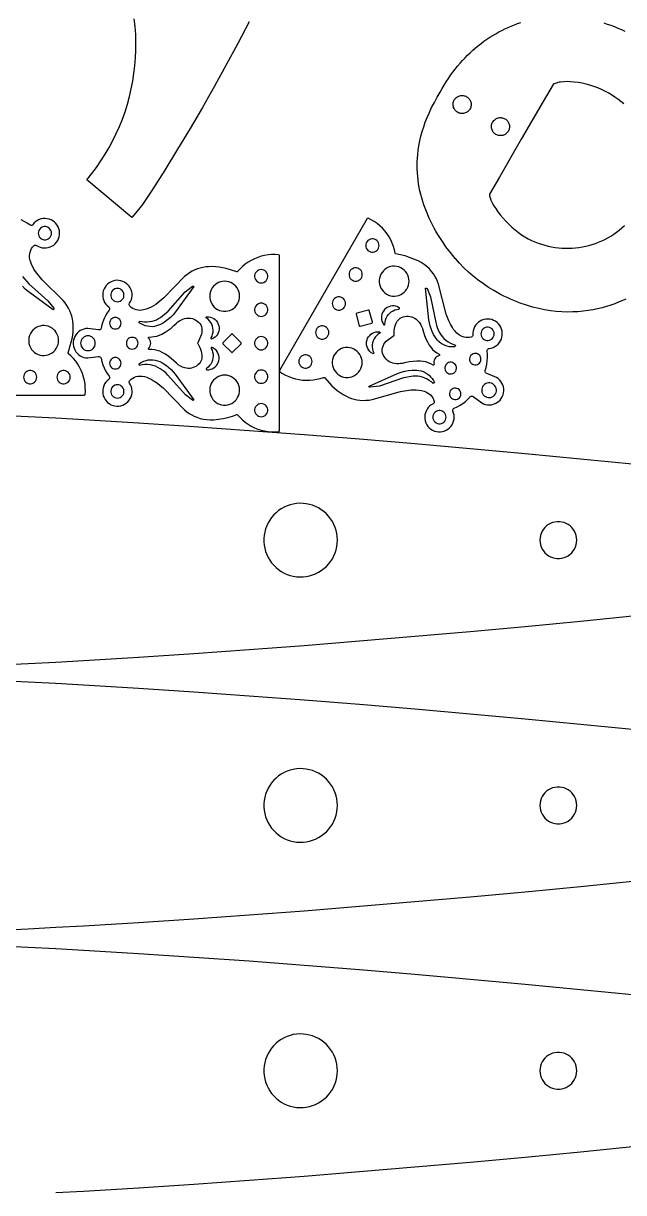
# Model space of a CAD drawing. Extents: x 0 to 1250, y 0 to 2500.
# Drawn here: x 734.4 to 815.9, y 325.6 to 484.3 of the extents above; entities that cross this region are included whole.
import ezdxf

# ---------------------------------------------------------------- set-up
doc = ezdxf.new("R2010")
doc.units = 0
doc.layers.get('0').update_dxf_attribs({"linetype": 'CONTINUOUS', "lineweight": 25})

msp = doc.modelspace()

# ---------------------------------------------------------------- linework, layer by layer
for points in [[(765.015, 484.504), (763.475, 481.578), (761.903, 478.67), (760.299, 475.779), (758.662, 472.906), (756.994, 470.052), (755.294, 467.216), (753.563, 464.4), (751.8, 461.603), (751.168, 460.656), (750.506, 459.729), (749.816, 458.824), (749.098, 457.94), (742.969, 463.083), (743.639, 463.912), (744.277, 464.765), (744.883, 465.642), (745.456, 466.541), (745.994, 467.461), (746.498, 468.4), (746.967, 469.357), (747.399, 470.332), (747.795, 471.321), (748.153, 472.325), (748.473, 473.342), (748.756, 474.37), (748.999, 475.407), (749.204, 476.453), (749.369, 477.506), (749.495, 478.564), (749.582, 479.627), (749.628, 480.692), (749.635, 481.757), (749.601, 482.823), (749.528, 483.886), (749.416, 484.946)], [(816.182, 446.894), (815.698, 446.676), (815.191, 446.465), (814.662, 446.262), (814.11, 446.069), (813.537, 445.888), (812.942, 445.721), (812.327, 445.571), (811.692, 445.439), (811.037, 445.328), (810.362, 445.239), (809.669, 445.175), (808.958, 445.138), (808.229, 445.129), (807.482, 445.152), (806.719, 445.207), (805.939, 445.297), (805.143, 445.425), (804.332, 445.591), (803.505, 445.799), (802.665, 446.05), (801.81, 446.347), (801.377, 446.513), (800.942, 446.691), (800.502, 446.882), (800.06, 447.085), (799.615, 447.301), (799.166, 447.53), (798.714, 447.773), (798.26, 448.029), (797.53, 448.472), (796.817, 448.946), (796.124, 449.45), (795.451, 449.983), (794.803, 450.545), (794.179, 451.133), (793.583, 451.747), (793.016, 452.386), (793.014, 452.388), (793.009, 452.394), (793.004, 452.399), (793.002, 452.402), (792.357, 453.192), (791.745, 454), (791.452, 454.411), (791.168, 454.826), (790.894, 455.246), (790.629, 455.669), (790.375, 456.098), (790.131, 456.53), (789.897, 456.967), (789.674, 457.408), (789.463, 457.853), (789.263, 458.302), (789.075, 458.755), (788.899, 459.213), (788.736, 459.674), (788.585, 460.14), (788.447, 460.609), (788.322, 461.082), (788.211, 461.559), (788.114, 462.04), (788.031, 462.525), (787.963, 463.013), (787.909, 463.505), (787.871, 464.001), (787.847, 464.5), (787.84, 465.003), (787.848, 465.51), (787.873, 466.02), (787.914, 466.534), (787.972, 467.051), (788.07, 467.709), (788.194, 468.361), (788.343, 469.006), (788.516, 469.645), (788.713, 470.277), (788.933, 470.902), (789.174, 471.521), (789.437, 472.132), (789.79, 472.87), (790.162, 473.579), (790.549, 474.28), (790.943, 474.99), (791.213, 475.468), (791.491, 475.935), (791.777, 476.391), (792.07, 476.836), (792.371, 477.27), (792.68, 477.692), (792.996, 478.104), (793.319, 478.504), (793.649, 478.893), (793.985, 479.27), (794.329, 479.637), (794.678, 479.991), (795.034, 480.335), (795.397, 480.667), (795.765, 480.988), (796.139, 481.298), (796.519, 481.596), (796.905, 481.882), (797.295, 482.157), (797.691, 482.421), (798.093, 482.673), (798.499, 482.914), (798.909, 483.143), (799.325, 483.36), (799.745, 483.566), (800.169, 483.76), (800.598, 483.942), (801.03, 484.113), (801.466, 484.272), (801.906, 484.419)], [(813.168, 484.367), (813.65, 484.212), (814.132, 484.046), (814.612, 483.867), (815.093, 483.676), (815.572, 483.472), (816.05, 483.256)], [(815.89, 473.372), (815.503, 473.696), (815.098, 474.01), (814.673, 474.313), (814.228, 474.604), (813.765, 474.883), (813.319, 475.123), (812.844, 475.347), (812.345, 475.553), (811.827, 475.74), (811.298, 475.907), (810.762, 476.052), (810.225, 476.174), (809.692, 476.271), (809.171, 476.343), (808.665, 476.388), (808.182, 476.404), (807.726, 476.39), (807.303, 476.346), (807.107, 476.311), (806.92, 476.268), (806.745, 476.217), (806.582, 476.157), (806.431, 476.089), (806.294, 476.011), (804.945, 473.686), (801.976, 468.572), (799.008, 463.457), (797.659, 461.133), (797.655, 461.02), (797.666, 460.895), (797.692, 460.759), (797.732, 460.613), (797.852, 460.293), (798.022, 459.941), (798.238, 459.563), (798.496, 459.165), (798.791, 458.751), (799.12, 458.328), (799.479, 457.903), (799.863, 457.479), (800.268, 457.064), (800.691, 456.664), (801.126, 456.283), (801.57, 455.927), (802.019, 455.603), (802.468, 455.317), (802.905, 455.077), (803.348, 454.858), (803.795, 454.659), (804.247, 454.481), (804.703, 454.324), (805.162, 454.186), (805.624, 454.069), (806.088, 453.972), (806.553, 453.894), (807.02, 453.836), (807.486, 453.798), (807.953, 453.778), (808.418, 453.778), (808.883, 453.796), (809.345, 453.834), (809.804, 453.89), (810.261, 453.964), (810.713, 454.057), (811.161, 454.168), (811.604, 454.297), (812.042, 454.444), (812.473, 454.608), (812.898, 454.79), (813.315, 454.989), (813.724, 455.205), (814.125, 455.438), (814.517, 455.689), (814.899, 455.956), (815.27, 456.239), (815.631, 456.539), (815.98, 456.855)], [(718.82, 433.824), (742.64, 433.824), (742.739, 433.914), (742.77, 434.396), (742.764, 434.878), (742.721, 435.359), (742.643, 435.836), (742.529, 436.305), (742.38, 436.764), (742.197, 437.21), (741.981, 437.642), (741.733, 438.056), (741.454, 438.45), (741.147, 438.822), (740.812, 439.17), (740.452, 439.492), (740.42, 439.543), (740.422, 439.603), (740.862, 441.037), (740.97, 441.512), (741.05, 441.993), (741.101, 442.477), (741.122, 442.964), (741.115, 443.451), (741.08, 443.829), (741.019, 444.203), (740.931, 444.572), (740.817, 444.934), (740.677, 445.287), (740.489, 445.666), (740.274, 446.03), (740.033, 446.379), (739.769, 446.709), (736.886, 449.498), (735.99, 450.62), (735.793, 450.925), (735.62, 451.245), (735.47, 451.576), (735.344, 451.918), (735.245, 452.267), (735.205, 452.517), (735.194, 452.769), (735.212, 453.02), (735.258, 453.268), (735.341, 453.508), (735.456, 453.735), (735.6, 453.944), (735.771, 454.131), (735.855, 454.19), (735.954, 454.216), (736.056, 454.208), (736.149, 454.166), (736.387, 454.029), (736.641, 453.925), (736.908, 453.857), (737.181, 453.826), (737.455, 453.833), (737.727, 453.877), (737.989, 453.959), (738.238, 454.075), (738.469, 454.224), (738.677, 454.404), (738.858, 454.611), (739.009, 454.84), (739.128, 455.088), (739.211, 455.35), (739.258, 455.62), (739.267, 455.895), (739.238, 456.168), (739.172, 456.435), (739.071, 456.69), (738.935, 456.929), (738.768, 457.147), (738.572, 457.34), (738.352, 457.505), (738.111, 457.638), (737.855, 457.736), (737.587, 457.798), (737.313, 457.824), (737.039, 457.811), (736.769, 457.761), (736.508, 457.674), (736.262, 457.552), (736.034, 457.398), (735.83, 457.214), (735.653, 457.004), (735.584, 456.936), (735.497, 456.894), (735.402, 456.881), (735.307, 456.899), (735.223, 456.947), (734.855, 457.206), (734.467, 457.436), (734.063, 457.635)], [(734.232, 449.95), (735.094, 448.937), (737.683, 446.637), (738.467, 445.635), (738.494, 445.528), (738.411, 445.44), (734.986, 447.919), (734.593, 448.254), (734.228, 448.618)], [(817.504, 424.415), (810, 425.159), (802.504, 425.874), (795.006, 426.563), (787.504, 427.223), (780.001, 427.854), (772.504, 428.453), (765.005, 429.021), (757.504, 429.553), (750, 430.047), (746.252, 430.279), (742.504, 430.5), (738.755, 430.71), (735.005, 430.908), (731.255, 431.094)], [(731.255, 397.237), (735.005, 397.423), (738.755, 397.621), (742.504, 397.831), (746.252, 398.052), (750, 398.284), (757.504, 398.778), (765.005, 399.31), (772.504, 399.878), (780.001, 400.478), (787.504, 401.108), (795.006, 401.769), (802.504, 402.457), (810, 403.173), (817.504, 403.916)], [(817.504, 388.401), (810, 389.144), (802.504, 389.86), (795.006, 390.548), (787.504, 391.208), (780.001, 391.839), (772.504, 392.439), (765.005, 393.006), (757.504, 393.538), (750, 394.033), (746.252, 394.264), (742.504, 394.485), (738.755, 394.695), (735.005, 394.894), (731.255, 395.08)], [(731.255, 361.222), (735.005, 361.409), (738.755, 361.607), (742.504, 361.817), (746.252, 362.038), (750, 362.27), (757.504, 362.764), (765.005, 363.296), (772.504, 363.863), (780.001, 364.463), (787.504, 365.094), (795.006, 365.754), (802.504, 366.442), (810, 367.158), (817.504, 367.901)], [(817.504, 352.387), (810, 353.13), (802.504, 353.845), (795.006, 354.534), (787.504, 355.194), (780.001, 355.825), (772.504, 356.425), (765.005, 356.992), (757.504, 357.524), (750, 358.018), (746.252, 358.25), (742.504, 358.471), (738.755, 358.681), (735.005, 358.879), (731.255, 359.066)], [(738.755, 325.593), (742.504, 325.803), (746.252, 326.024), (750, 326.255), (757.504, 326.749), (765.005, 327.282), (772.504, 327.849), (780.001, 328.449), (787.504, 329.08), (795.006, 329.74), (802.504, 330.428), (810, 331.144), (817.504, 331.887)]]:
    msp.add_lwpolyline(points)
for points in [[(792.873, 473.913), (792.941, 474.019), (793.018, 474.115), (793.103, 474.201), (793.194, 474.278), (793.293, 474.345), (793.396, 474.402), (793.504, 474.448), (793.616, 474.484), (793.731, 474.509), (793.848, 474.523), (793.966, 474.526), (794.085, 474.517), (794.203, 474.496), (794.32, 474.464), (794.434, 474.419), (794.546, 474.362), (794.651, 474.294), (794.747, 474.217), (794.834, 474.132), (794.911, 474.04), (794.978, 473.942), (795.035, 473.838), (795.081, 473.73), (795.117, 473.618), (795.142, 473.503), (795.156, 473.386), (795.158, 473.268), (795.149, 473.149), (795.129, 473.031), (795.096, 472.915), (795.052, 472.8), (794.994, 472.688), (794.926, 472.583), (794.849, 472.487), (794.765, 472.4), (794.673, 472.324), (794.574, 472.257), (794.471, 472.2), (794.363, 472.153), (794.251, 472.118), (794.136, 472.093), (794.019, 472.079), (793.901, 472.076), (793.782, 472.085), (793.664, 472.106), (793.547, 472.138), (793.433, 472.183), (793.321, 472.24), (793.216, 472.308), (793.12, 472.385), (793.033, 472.47), (792.956, 472.562), (792.889, 472.66), (792.832, 472.764), (792.786, 472.872), (792.75, 472.984), (792.725, 473.099), (792.711, 473.216), (792.709, 473.334), (792.718, 473.452), (792.738, 473.57), (792.771, 473.687), (792.816, 473.802)], [(798.082, 470.906), (798.15, 471.011), (798.227, 471.107), (798.311, 471.194), (798.403, 471.271), (798.502, 471.338), (798.605, 471.395), (798.713, 471.441), (798.825, 471.477), (798.94, 471.502), (799.057, 471.516), (799.175, 471.518), (799.294, 471.509), (799.412, 471.489), (799.529, 471.456), (799.643, 471.412), (799.755, 471.354), (799.86, 471.286), (799.956, 471.209), (800.043, 471.125), (800.12, 471.033), (800.187, 470.934), (800.244, 470.831), (800.29, 470.723), (800.326, 470.611), (800.351, 470.496), (800.365, 470.379), (800.367, 470.261), (800.358, 470.142), (800.338, 470.024), (800.305, 469.907), (800.261, 469.793), (800.203, 469.681), (800.135, 469.576), (800.058, 469.48), (799.974, 469.393), (799.882, 469.316), (799.783, 469.249), (799.68, 469.192), (799.572, 469.146), (799.46, 469.11), (799.345, 469.085), (799.228, 469.071), (799.11, 469.069), (798.991, 469.078), (798.873, 469.098), (798.756, 469.131), (798.642, 469.175), (798.53, 469.233), (798.425, 469.301), (798.329, 469.378), (798.242, 469.462), (798.165, 469.554), (798.098, 469.653), (798.041, 469.756), (797.995, 469.864), (797.959, 469.976), (797.934, 470.091), (797.92, 470.208), (797.918, 470.326), (797.927, 470.445), (797.947, 470.563), (797.98, 470.68), (798.024, 470.794)], [(781.028, 457.828), (769.118, 437.199), (769.146, 437.068), (769.548, 436.801), (769.969, 436.565), (770.407, 436.361), (770.859, 436.19), (771.322, 436.055), (771.794, 435.954), (772.272, 435.89), (772.754, 435.861), (773.237, 435.869), (773.717, 435.913), (774.194, 435.993), (774.662, 436.109), (775.121, 436.259), (775.181, 436.262), (775.232, 436.23), (776.254, 435.132), (776.611, 434.801), (776.987, 434.491), (777.381, 434.205), (777.792, 433.943), (778.218, 433.707), (778.562, 433.547), (778.917, 433.413), (779.281, 433.305), (779.652, 433.223), (780.027, 433.168), (780.449, 433.141), (780.872, 433.145), (781.294, 433.179), (781.712, 433.243), (785.57, 434.345), (786.989, 434.56), (787.352, 434.577), (787.715, 434.568), (788.077, 434.532), (788.436, 434.47), (788.788, 434.382), (789.024, 434.292), (789.248, 434.175), (789.457, 434.034), (789.648, 433.869), (789.814, 433.678), (789.953, 433.465), (790.062, 433.236), (790.139, 432.994), (790.148, 432.892), (790.122, 432.793), (790.064, 432.709), (789.98, 432.649), (789.742, 432.512), (789.525, 432.343), (789.333, 432.147), (789.17, 431.926), (789.039, 431.684), (788.942, 431.427), (788.881, 431.159), (788.857, 430.886), (788.871, 430.611), (788.923, 430.341), (789.011, 430.081), (789.134, 429.835), (789.289, 429.609), (789.474, 429.406), (789.686, 429.23), (789.919, 429.084), (790.17, 428.973), (790.434, 428.896), (790.706, 428.857), (790.981, 428.855), (791.253, 428.891), (791.518, 428.964), (791.77, 429.072), (792.006, 429.214), (792.219, 429.387), (792.407, 429.588), (792.566, 429.812), (792.692, 430.056), (792.784, 430.315), (792.839, 430.584), (792.857, 430.859), (792.837, 431.133), (792.779, 431.401), (792.686, 431.66), (792.661, 431.753), (792.668, 431.85), (792.705, 431.939), (792.769, 432.012), (792.852, 432.061), (793.261, 432.25), (793.653, 432.471), (794.027, 432.721), (794.38, 433), (794.711, 433.306), (795.016, 433.636), (795.092, 433.695), (795.183, 433.728), (795.279, 433.73), (795.371, 433.701), (795.449, 433.645), (796.59, 432.781), (796.835, 432.661), (797.094, 432.576), (797.363, 432.526), (797.635, 432.514), (797.907, 432.539), (798.173, 432.6), (798.428, 432.698), (798.668, 432.829), (798.887, 432.991), (799.082, 433.182), (799.25, 433.398), (799.386, 433.634), (799.489, 433.887), (799.557, 434.151), (799.588, 434.422), (799.582, 434.695), (799.538, 434.965), (799.459, 435.226), (799.344, 435.474), (799.197, 435.704), (799.02, 435.911), (798.816, 436.093), (798.59, 436.246), (797.272, 436.801), (797.184, 436.841), (797.113, 436.906), (797.067, 436.991), (797.049, 437.086), (797.063, 437.181), (797.193, 437.612), (797.29, 438.051), (797.354, 438.496), (797.384, 438.945), (797.381, 439.395), (797.345, 439.843), (797.346, 439.94), (797.377, 440.031), (797.436, 440.108), (797.516, 440.162), (797.609, 440.187), (797.88, 440.236), (798.141, 440.32), (798.389, 440.44), (798.617, 440.593), (798.823, 440.775), (799.001, 440.984), (799.149, 441.215), (799.264, 441.465), (799.344, 441.728), (799.387, 441.999), (799.393, 442.274), (799.36, 442.547), (799.291, 442.813), (799.186, 443.067), (799.047, 443.304), (798.877, 443.519), (798.678, 443.71), (798.456, 443.871), (798.214, 444.001), (797.956, 444.096), (797.687, 444.154), (797.413, 444.176), (797.139, 444.159), (796.87, 444.106), (796.61, 444.015), (796.365, 443.89), (796.14, 443.733), (795.938, 443.546), (795.764, 443.334), (795.621, 443.099), (795.511, 442.847), (795.437, 442.583), (795.4, 442.31), (795.4, 442.036), (795.39, 441.934), (795.346, 441.841), (795.273, 441.769), (795.18, 441.725), (794.937, 441.671), (794.689, 441.651), (794.44, 441.663), (794.194, 441.708), (793.958, 441.786), (793.733, 441.895), (793.464, 442.075), (793.214, 442.282), (792.987, 442.512), (792.783, 442.764), (792.606, 443.035), (792.354, 443.468), (792.132, 443.917), (791.939, 444.379), (791.775, 444.853), (790.749, 448.906), (790.607, 449.275), (790.439, 449.633), (790.248, 449.979), (790.033, 450.311), (789.795, 450.627), (789.483, 450.971), (789.143, 451.287), (788.778, 451.575), (788.391, 451.832), (787.984, 452.056), (787.398, 452.321), (786.796, 452.551), (786.182, 452.744), (785.557, 452.9), (784.925, 453.018), (784.871, 453.046), (784.843, 453.099), (784.745, 453.572), (784.61, 454.036), (784.442, 454.488), (784.24, 454.926), (784.005, 455.348), (783.739, 455.751), (783.444, 456.133), (783.121, 456.492), (782.772, 456.825), (782.399, 457.131), (782.003, 457.408), (781.588, 457.655), (781.156, 457.869)], [(738.168, 455.824), (738.149, 456.011), (738.09, 456.19), (737.996, 456.353), (737.87, 456.493), (737.718, 456.603), (737.546, 456.68), (737.362, 456.719), (737.174, 456.719), (736.99, 456.68), (736.818, 456.603), (736.666, 456.493), (736.54, 456.353), (736.446, 456.19), (736.388, 456.011), (736.368, 455.824), (736.388, 455.637), (736.446, 455.458), (736.54, 455.295), (736.666, 455.155), (736.818, 455.045), (736.99, 454.968), (737.174, 454.929), (737.362, 454.929), (737.546, 454.968), (737.718, 455.045), (737.87, 455.155), (737.996, 455.295), (738.09, 455.458), (738.149, 455.637)], [(781.298, 453.372), (781.47, 453.295), (781.654, 453.256), (781.842, 453.256), (782.026, 453.295), (782.198, 453.372), (782.35, 453.483), (782.476, 453.622), (782.57, 453.785), (782.628, 453.964), (782.648, 454.151), (782.628, 454.338), (782.57, 454.517), (782.476, 454.68), (782.35, 454.82), (782.198, 454.931), (782.026, 455.007), (781.842, 455.046), (781.654, 455.046), (781.47, 455.007), (781.298, 454.931), (781.146, 454.82), (781.02, 454.68), (780.926, 454.518), (780.868, 454.338), (780.848, 454.151), (780.868, 453.964), (780.926, 453.785), (781.02, 453.622), (781.146, 453.483)], [(769.118, 428.985), (769.118, 452.805), (769.028, 452.904), (768.547, 452.935), (768.064, 452.929), (767.583, 452.887), (767.107, 452.808), (766.638, 452.694), (766.179, 452.545), (765.732, 452.362), (765.3, 452.146), (764.886, 451.898), (764.492, 451.619), (764.12, 451.312), (763.772, 450.977), (763.45, 450.618), (763.399, 450.585), (763.339, 450.587), (761.905, 451.027), (761.43, 451.136), (760.95, 451.215), (760.465, 451.266), (759.979, 451.288), (759.492, 451.28), (759.114, 451.245), (758.739, 451.184), (758.37, 451.096), (758.008, 450.982), (757.655, 450.842), (757.276, 450.654), (756.912, 450.439), (756.564, 450.199), (756.234, 449.934), (753.444, 447.051), (752.322, 446.155), (752.017, 445.959), (751.697, 445.785), (751.366, 445.635), (751.024, 445.51), (750.675, 445.41), (750.426, 445.37), (750.173, 445.359), (749.922, 445.377), (749.674, 445.423), (749.434, 445.506), (749.208, 445.621), (748.999, 445.765), (748.811, 445.936), (748.753, 446.02), (748.726, 446.119), (748.734, 446.221), (748.776, 446.314), (748.914, 446.552), (749.018, 446.807), (749.085, 447.073), (749.116, 447.346), (749.109, 447.62), (749.065, 447.892), (748.984, 448.154), (748.867, 448.403), (748.718, 448.634), (748.538, 448.842), (748.332, 449.023), (748.102, 449.174), (747.854, 449.293), (747.593, 449.376), (747.322, 449.423), (747.047, 449.432), (746.774, 449.403), (746.507, 449.338), (746.252, 449.236), (746.013, 449.1), (745.795, 448.933), (745.602, 448.737), (745.437, 448.517), (745.305, 448.276), (745.206, 448.02), (745.144, 447.752), (745.119, 447.479), (745.131, 447.204), (745.182, 446.934), (745.268, 446.673), (745.39, 446.427), (745.544, 446.199), (745.728, 445.995), (745.938, 445.818), (746.006, 445.749), (746.049, 445.663), (746.061, 445.567), (746.043, 445.472), (745.995, 445.388), (745.736, 445.02), (745.506, 444.632), (745.308, 444.229), (745.141, 443.81), (745.008, 443.381), (744.908, 442.942), (744.872, 442.852), (744.81, 442.779), (744.728, 442.729), (744.634, 442.708), (744.538, 442.717), (743.118, 442.895), (742.846, 442.876), (742.579, 442.821), (742.321, 442.729), (742.079, 442.604), (741.856, 442.446), (741.657, 442.26), (741.484, 442.048), (741.342, 441.815), (741.234, 441.565), (741.16, 441.302), (741.123, 441.031), (741.123, 440.758), (741.16, 440.488), (741.234, 440.225), (741.342, 439.975), (741.484, 439.742), (741.657, 439.53), (741.856, 439.343), (742.079, 439.186), (742.321, 439.06), (742.579, 438.969), (742.846, 438.913), (743.118, 438.895), (744.538, 439.072), (744.634, 439.082), (744.728, 439.061), (744.81, 439.011), (744.872, 438.938), (744.908, 438.848), (745.011, 438.41), (745.147, 437.982), (745.314, 437.564), (745.512, 437.16), (745.739, 436.772), (745.995, 436.402), (746.043, 436.318), (746.061, 436.223), (746.049, 436.127), (746.006, 436.04), (745.938, 435.971), (745.728, 435.794), (745.544, 435.59), (745.39, 435.363), (745.268, 435.117), (745.182, 434.856), (745.131, 434.586), (745.119, 434.311), (745.144, 434.037), (745.206, 433.77), (745.305, 433.513), (745.437, 433.273), (745.602, 433.052), (745.795, 432.857), (746.013, 432.69), (746.252, 432.554), (746.507, 432.452), (746.774, 432.386), (747.047, 432.358), (747.322, 432.367), (747.593, 432.413), (747.854, 432.497), (748.102, 432.615), (748.332, 432.767), (748.538, 432.948), (748.718, 433.156), (748.867, 433.387), (748.984, 433.635), (749.065, 433.898), (749.109, 434.169), (749.116, 434.444), (749.085, 434.717), (749.018, 434.983), (748.914, 435.238), (748.776, 435.475), (748.734, 435.569), (748.726, 435.671), (748.753, 435.77), (748.811, 435.854), (748.995, 436.022), (749.199, 436.165), (749.421, 436.278), (749.656, 436.362), (749.9, 436.413), (750.149, 436.43), (750.472, 436.409), (750.792, 436.355), (751.104, 436.269), (751.407, 436.153), (751.696, 436.007), (752.13, 435.757), (752.547, 435.48), (752.945, 435.177), (753.323, 434.848), (756.239, 431.851), (756.547, 431.603), (756.871, 431.376), (757.21, 431.172), (757.562, 430.993), (757.926, 430.837), (758.368, 430.696), (758.821, 430.592), (759.28, 430.525), (759.744, 430.496), (760.208, 430.506), (760.849, 430.569), (761.485, 430.671), (762.113, 430.81), (762.732, 430.988), (763.339, 431.202), (763.399, 431.205), (763.45, 431.172), (763.772, 430.812), (764.12, 430.478), (764.492, 430.171), (764.886, 429.892), (765.3, 429.644), (765.732, 429.428), (766.179, 429.245), (766.638, 429.096), (767.107, 428.982), (767.583, 428.903), (768.064, 428.861), (768.547, 428.855), (769.028, 428.885)], [(766.657, 450.881), (766.47, 450.861), (766.29, 450.803), (766.128, 450.709), (765.988, 450.583), (765.877, 450.431), (765.801, 450.259), (765.761, 450.075), (765.761, 449.887), (765.801, 449.703), (765.877, 449.531), (765.988, 449.379), (766.128, 449.253), (766.29, 449.159), (766.47, 449.101), (766.657, 449.081), (766.844, 449.101), (767.023, 449.159), (767.186, 449.253), (767.325, 449.379), (767.436, 449.531), (767.513, 449.703), (767.552, 449.887), (767.552, 450.075), (767.513, 450.259), (767.436, 450.431), (767.325, 450.583), (767.186, 450.709), (767.023, 450.803), (766.844, 450.861)], [(779.027, 449.438), (779.198, 449.361), (779.383, 449.322), (779.571, 449.322), (779.755, 449.361), (779.927, 449.438), (780.079, 449.548), (780.205, 449.688), (780.299, 449.851), (780.357, 450.03), (780.377, 450.217), (780.357, 450.404), (780.299, 450.583), (780.205, 450.746), (780.079, 450.886), (779.927, 450.996), (779.755, 451.073), (779.571, 451.112), (779.383, 451.112), (779.199, 451.073), (779.027, 450.996), (778.874, 450.886), (778.748, 450.746), (778.654, 450.583), (778.596, 450.404), (778.577, 450.217), (778.596, 450.03), (778.654, 449.851), (778.748, 449.688), (778.874, 449.548)], [(783.682, 447.554), (783.937, 447.43), (784.206, 447.342), (784.486, 447.293), (784.769, 447.283), (785.051, 447.313), (785.326, 447.381), (785.589, 447.487), (785.835, 447.629), (786.058, 447.804), (786.255, 448.008), (786.422, 448.237), (786.555, 448.488), (786.652, 448.754), (786.711, 449.032), (786.731, 449.314), (786.711, 449.597), (786.652, 449.875), (786.555, 450.141), (786.422, 450.392), (786.255, 450.621), (786.058, 450.825), (785.835, 451), (785.589, 451.141), (785.326, 451.248), (785.051, 451.316), (784.769, 451.346), (784.486, 451.336), (784.206, 451.287), (783.937, 451.199), (783.682, 451.075), (783.447, 450.916), (783.236, 450.726), (783.054, 450.509), (782.903, 450.269), (782.788, 450.01), (782.71, 449.737), (782.671, 449.456), (782.671, 449.173), (782.71, 448.892), (782.788, 448.619), (782.904, 448.36), (783.054, 448.12), (783.236, 447.902), (783.447, 447.713)], [(761.683, 449.3), (761.4, 449.28), (761.123, 449.221), (760.856, 449.124), (760.606, 448.991), (760.377, 448.824), (760.173, 448.627), (759.998, 448.404), (759.856, 448.158), (759.75, 447.895), (759.682, 447.62), (759.652, 447.338), (759.662, 447.055), (759.711, 446.775), (759.799, 446.506), (759.923, 446.251), (760.082, 446.016), (760.271, 445.805), (760.489, 445.623), (760.729, 445.472), (760.988, 445.357), (761.261, 445.279), (761.542, 445.239), (761.825, 445.239), (762.106, 445.279), (762.379, 445.357), (762.638, 445.472), (762.878, 445.623), (763.095, 445.805), (763.285, 446.016), (763.444, 446.251), (763.568, 446.506), (763.655, 446.775), (763.705, 447.055), (763.715, 447.338), (763.685, 447.62), (763.616, 447.895), (763.51, 448.158), (763.368, 448.404), (763.194, 448.627), (762.99, 448.824), (762.76, 448.991), (762.51, 449.124), (762.244, 449.221), (761.966, 449.28)], [(747.118, 448.333), (746.931, 448.314), (746.752, 448.255), (746.589, 448.161), (746.449, 448.035), (746.339, 447.883), (746.262, 447.711), (746.223, 447.527), (746.223, 447.339), (746.262, 447.155), (746.339, 446.983), (746.449, 446.831), (746.589, 446.705), (746.752, 446.611), (746.931, 446.553), (747.118, 446.533), (747.305, 446.553), (747.484, 446.611), (747.647, 446.705), (747.787, 446.831), (747.898, 446.983), (747.974, 447.155), (748.013, 447.339), (748.013, 447.527), (747.974, 447.711), (747.898, 447.883), (747.787, 448.035), (747.647, 448.161), (747.484, 448.255), (747.305, 448.314)], [(751.513, 443.147), (751.204, 443.192), (750.901, 443.268), (750.608, 443.375), (750.328, 443.513), (750.064, 443.679), (750.124, 443.908), (750.463, 443.838), (750.806, 443.801), (751.152, 443.796), (751.497, 443.825), (751.837, 443.887), (752.141, 443.976), (752.437, 444.092), (752.721, 444.232), (752.992, 444.397), (754.005, 445.259), (756.305, 447.848), (757.307, 448.632), (757.414, 448.659), (757.503, 448.576), (755.024, 445.151), (754.688, 444.759), (754.324, 444.393), (753.933, 444.056), (753.517, 443.75), (753.263, 443.584), (752.994, 443.442), (752.714, 443.325), (752.424, 443.235), (752.127, 443.171), (751.825, 443.135)], [(792.967, 440.397), (792.748, 440.39), (792.528, 440.397), (792.225, 440.425), (791.926, 440.486), (791.635, 440.578), (791.356, 440.7), (791.083, 440.873), (790.829, 441.072), (790.597, 441.297), (790.39, 441.545), (790.209, 441.812), (790.057, 442.097), (789.882, 442.471), (789.73, 442.856), (789.603, 443.249), (789.501, 443.649), (789.424, 444.055), (788.973, 448.358), (789.091, 448.385), (789.171, 448.308), (789.622, 447.206), (790.354, 443.696), (790.436, 443.363), (790.543, 443.037), (790.673, 442.72), (790.826, 442.413), (791.006, 442.103), (791.216, 441.812), (791.454, 441.544), (791.719, 441.302), (792.019, 441.084), (792.34, 440.898), (792.678, 440.745), (793.029, 440.626)], [(766.657, 446.338), (766.47, 446.318), (766.29, 446.26), (766.128, 446.166), (765.988, 446.04), (765.877, 445.888), (765.801, 445.716), (765.761, 445.532), (765.761, 445.344), (765.801, 445.16), (765.877, 444.988), (765.988, 444.836), (766.128, 444.71), (766.29, 444.616), (766.47, 444.558), (766.657, 444.538), (766.844, 444.558), (767.023, 444.616), (767.186, 444.71), (767.325, 444.836), (767.436, 444.988), (767.513, 445.16), (767.552, 445.344), (767.552, 445.532), (767.513, 445.716), (767.436, 445.888), (767.325, 446.04), (767.186, 446.166), (767.023, 446.26), (766.844, 446.318)], [(776.755, 445.503), (776.927, 445.427), (777.111, 445.388), (777.299, 445.388), (777.483, 445.427), (777.655, 445.503), (777.807, 445.614), (777.933, 445.754), (778.027, 445.917), (778.085, 446.095), (778.105, 446.283), (778.085, 446.47), (778.027, 446.649), (777.933, 446.812), (777.807, 446.951), (777.655, 447.062), (777.483, 447.139), (777.299, 447.178), (777.111, 447.178), (776.927, 447.139), (776.755, 447.062), (776.603, 446.951), (776.477, 446.812), (776.383, 446.649), (776.325, 446.47), (776.305, 446.283), (776.325, 446.096), (776.383, 445.917), (776.477, 445.754), (776.603, 445.614)], [(759.193, 444.36), (759.191, 444.422), (759.226, 444.472), (759.284, 444.494), (759.526, 444.484), (759.764, 444.438), (759.992, 444.356), (760.205, 444.24), (760.398, 444.093), (760.566, 443.918), (760.705, 443.719), (760.812, 443.501), (760.884, 443.27), (760.92, 443.03), (760.919, 442.787), (760.881, 442.548), (760.807, 442.317), (760.698, 442.1), (760.557, 441.903), (760.387, 441.729), (760.193, 441.583), (759.979, 441.469), (759.918, 441.463), (759.865, 441.494), (759.84, 441.55), (759.852, 441.61), (759.971, 441.859), (760.055, 442.122), (760.104, 442.394), (760.115, 442.67), (760.09, 442.945), (760.028, 443.214), (759.931, 443.473), (759.8, 443.716), (759.637, 443.939), (759.446, 444.139), (759.23, 444.311)], [(780.097, 443.195), (781.678, 443.619), (781.723, 443.645), (781.748, 443.689), (781.748, 443.741), (781.325, 445.322), (781.299, 445.367), (781.254, 445.393), (781.202, 445.393), (779.621, 444.969), (779.577, 444.943), (779.551, 444.899), (779.551, 444.847), (779.974, 443.266), (780, 443.221), (780.045, 443.195)], [(783.275, 443.441), (783.325, 443.406), (783.386, 443.406), (783.436, 443.441), (783.456, 443.5), (783.477, 443.775), (783.536, 444.045), (783.63, 444.305), (783.758, 444.55), (783.917, 444.775), (784.105, 444.977), (784.319, 445.152), (784.554, 445.297), (784.806, 445.41), (785.072, 445.487), (785.345, 445.528), (785.401, 445.552), (785.434, 445.604), (785.429, 445.666), (785.39, 445.713), (785.175, 445.826), (784.946, 445.905), (784.707, 445.948), (784.465, 445.954), (784.224, 445.923), (783.991, 445.855), (783.772, 445.752), (783.57, 445.617), (783.392, 445.453), (783.24, 445.263), (783.12, 445.053), (783.033, 444.826), (782.982, 444.589), (782.968, 444.347), (782.992, 444.105), (783.052, 443.87), (783.147, 443.647)], [(790.128, 437.99), (790.095, 437.941), (790.039, 437.92), (789.981, 437.934), (789.666, 438.108), (789.336, 438.249), (788.994, 438.358), (788.643, 438.434), (788.286, 438.475), (787.782, 438.469), (787.279, 438.434), (786.779, 438.371), (786.284, 438.28), (785.794, 438.161), (785.561, 438.126), (785.325, 438.109), (785.089, 438.111), (784.816, 438.127), (784.546, 438.18), (784.286, 438.267), (784.04, 438.387), (783.812, 438.54), (783.629, 438.71), (783.469, 438.902), (783.333, 439.111), (783.224, 439.336), (783.143, 439.558), (783.098, 439.791), (783.088, 440.027), (783.115, 440.263), (783.192, 440.51), (783.303, 440.744), (783.446, 440.961), (783.617, 441.155), (784.656, 441.921), (784.694, 441.959), (784.708, 442.01), (784.704, 442.3), (784.722, 442.589), (784.76, 442.877), (784.808, 443.138), (784.883, 443.393), (784.985, 443.638), (785.113, 443.871), (785.229, 444.027), (785.365, 444.167), (785.519, 444.287), (785.687, 444.385), (785.91, 444.471), (786.141, 444.53), (786.378, 444.559), (786.617, 444.56), (786.854, 444.531), (787.084, 444.478), (787.304, 444.395), (787.512, 444.285), (787.704, 444.148), (787.877, 443.989), (788.086, 443.738), (788.268, 443.468), (788.421, 443.18), (788.544, 442.878), (788.681, 442.414), (788.843, 441.957), (789.028, 441.51), (789.237, 441.074), (789.469, 440.649), (789.686, 440.345), (789.933, 440.065), (790.206, 439.811), (790.504, 439.586), (790.823, 439.392), (790.864, 439.349), (790.874, 439.291), (790.848, 439.237), (790.797, 439.207), (790.619, 439.147), (790.458, 439.052), (790.319, 438.927), (790.209, 438.775), (790.133, 438.604), (790.093, 438.421), (790.091, 438.233), (790.128, 438.05)], [(739.135, 441.259), (739.115, 441.542), (739.056, 441.819), (738.959, 442.086), (738.826, 442.336), (738.659, 442.565), (738.462, 442.769), (738.239, 442.944), (737.993, 443.086), (737.73, 443.192), (737.455, 443.261), (737.173, 443.29), (736.889, 443.281), (736.61, 443.231), (736.341, 443.144), (736.086, 443.019), (735.851, 442.861), (735.64, 442.671), (735.457, 442.454), (735.307, 442.213), (735.192, 441.954), (735.114, 441.682), (735.074, 441.401), (735.074, 441.117), (735.114, 440.836), (735.192, 440.564), (735.307, 440.305), (735.457, 440.064), (735.64, 439.847), (735.851, 439.657), (736.086, 439.499), (736.341, 439.374), (736.61, 439.287), (736.889, 439.237), (737.173, 439.228), (737.455, 439.257), (737.73, 439.326), (737.993, 439.432), (738.239, 439.574), (738.462, 439.748), (738.659, 439.952), (738.826, 440.182), (738.959, 440.432), (739.056, 440.699), (739.115, 440.976)], [(746.847, 444.392), (746.674, 444.373), (746.51, 444.315), (746.362, 444.223), (746.239, 444.1), (746.146, 443.952), (746.089, 443.788), (746.069, 443.615), (746.089, 443.441), (746.146, 443.277), (746.239, 443.129), (746.362, 443.006), (746.51, 442.914), (746.674, 442.856), (746.847, 442.837), (747.02, 442.856), (747.185, 442.914), (747.332, 443.006), (747.455, 443.129), (747.548, 443.277), (747.606, 443.441), (747.625, 443.615), (747.606, 443.788), (747.548, 443.952), (747.455, 444.1), (747.332, 444.223), (747.185, 444.315), (747.02, 444.373)], [(751.318, 441.615), (751.323, 441.674), (751.361, 441.72), (751.418, 441.737), (751.777, 441.744), (752.134, 441.786), (752.485, 441.863), (752.827, 441.973), (753.157, 442.116), (753.59, 442.373), (754.008, 442.654), (754.409, 442.959), (754.793, 443.286), (755.157, 443.634), (755.342, 443.781), (755.538, 443.913), (755.743, 444.029), (755.988, 444.152), (756.248, 444.242), (756.516, 444.296), (756.79, 444.315), (757.064, 444.297), (757.307, 444.241), (757.541, 444.155), (757.764, 444.041), (757.97, 443.901), (758.152, 443.749), (758.307, 443.571), (758.434, 443.371), (758.528, 443.153), (758.586, 442.901), (758.607, 442.642), (758.591, 442.384), (758.539, 442.13), (758.023, 440.946), (758.009, 440.895), (758.023, 440.843), (758.171, 440.594), (758.3, 440.335), (758.41, 440.067), (758.5, 439.817), (758.563, 439.559), (758.597, 439.295), (758.603, 439.03), (758.58, 438.836), (758.532, 438.647), (758.459, 438.467), (758.362, 438.297), (758.212, 438.111), (758.041, 437.945), (757.851, 437.801), (757.644, 437.681), (757.424, 437.587), (757.199, 437.519), (756.967, 437.48), (756.731, 437.472), (756.497, 437.494), (756.267, 437.545), (755.961, 437.658), (755.668, 437.801), (755.392, 437.974), (755.135, 438.174), (754.784, 438.507), (754.415, 438.822), (754.031, 439.116), (753.632, 439.39), (753.219, 439.642), (752.879, 439.796), (752.525, 439.915), (752.162, 439.998), (751.791, 440.044), (751.418, 440.053), (751.361, 440.07), (751.323, 440.116), (751.318, 440.175), (751.348, 440.227), (751.472, 440.367), (751.565, 440.53), (751.622, 440.709), (751.641, 440.895), (751.622, 441.081), (751.565, 441.26), (751.472, 441.423), (751.348, 441.563)], [(774.484, 441.569), (774.655, 441.492), (774.84, 441.453), (775.028, 441.453), (775.212, 441.492), (775.384, 441.569), (775.536, 441.679), (775.662, 441.819), (775.756, 441.982), (775.814, 442.161), (775.834, 442.348), (775.814, 442.535), (775.756, 442.714), (775.662, 442.877), (775.536, 443.017), (775.384, 443.128), (775.212, 443.204), (775.028, 443.243), (774.84, 443.243), (774.656, 443.204), (774.484, 443.128), (774.331, 443.017), (774.205, 442.877), (774.111, 442.714), (774.053, 442.535), (774.034, 442.348), (774.053, 442.161), (774.111, 441.982), (774.205, 441.819), (774.331, 441.679)], [(796.945, 441.396), (797.117, 441.32), (797.301, 441.281), (797.489, 441.281), (797.673, 441.32), (797.845, 441.396), (797.997, 441.507), (798.123, 441.647), (798.217, 441.81), (798.275, 441.989), (798.295, 442.176), (798.275, 442.363), (798.217, 442.542), (798.123, 442.705), (797.997, 442.845), (797.845, 442.955), (797.673, 443.032), (797.489, 443.071), (797.301, 443.071), (797.117, 443.032), (796.945, 442.955), (796.793, 442.845), (796.667, 442.705), (796.573, 442.542), (796.515, 442.363), (796.495, 442.176), (796.515, 441.989), (796.573, 441.81), (796.667, 441.647), (796.793, 441.507)], [(743.118, 441.895), (742.923, 441.876), (742.736, 441.819), (742.563, 441.726), (742.411, 441.602), (742.287, 441.45), (742.194, 441.278), (742.137, 441.09), (742.118, 440.895), (742.137, 440.7), (742.194, 440.512), (742.287, 440.339), (742.411, 440.188), (742.563, 440.063), (742.736, 439.971), (742.923, 439.914), (743.118, 439.895), (743.313, 439.914), (743.501, 439.971), (743.674, 440.063), (743.825, 440.188), (743.95, 440.339), (744.042, 440.512), (744.099, 440.7), (744.118, 440.895), (744.099, 441.09), (744.042, 441.278), (743.95, 441.45), (743.825, 441.602), (743.674, 441.726), (743.501, 441.819), (743.313, 441.876)], [(749.128, 441.688), (748.952, 441.668), (748.784, 441.609), (748.634, 441.515), (748.508, 441.389), (748.414, 441.239), (748.355, 441.071), (748.335, 440.895), (748.355, 440.718), (748.414, 440.551), (748.508, 440.4), (748.634, 440.275), (748.784, 440.18), (748.952, 440.122), (749.128, 440.102), (749.305, 440.122), (749.472, 440.18), (749.622, 440.275), (749.748, 440.4), (749.843, 440.551), (749.901, 440.718), (749.921, 440.895), (749.901, 441.071), (749.843, 441.239), (749.748, 441.389), (749.622, 441.515), (749.472, 441.609), (749.305, 441.668)], [(762.609, 442.123), (761.451, 440.966), (761.425, 440.921), (761.425, 440.869), (761.451, 440.824), (762.609, 439.667), (762.653, 439.641), (762.705, 439.641), (762.75, 439.667), (763.907, 440.824), (763.933, 440.869), (763.933, 440.921), (763.907, 440.966), (762.75, 442.123), (762.705, 442.149), (762.653, 442.149)], [(766.657, 441.795), (766.47, 441.775), (766.29, 441.717), (766.128, 441.623), (765.988, 441.497), (765.877, 441.345), (765.801, 441.173), (765.761, 440.989), (765.761, 440.801), (765.801, 440.617), (765.877, 440.445), (765.988, 440.293), (766.128, 440.167), (766.29, 440.073), (766.47, 440.014), (766.657, 439.995), (766.844, 440.014), (767.023, 440.073), (767.186, 440.167), (767.325, 440.293), (767.436, 440.445), (767.513, 440.617), (767.552, 440.801), (767.552, 440.989), (767.513, 441.173), (767.436, 441.345), (767.325, 441.497), (767.186, 441.623), (767.023, 441.717), (766.844, 441.775)], [(781.936, 439.55), (781.907, 439.496), (781.851, 439.469), (781.791, 439.48), (781.586, 439.609), (781.403, 439.768), (781.246, 439.953), (781.12, 440.16), (781.026, 440.384), (780.969, 440.62), (780.948, 440.861), (780.964, 441.103), (781.017, 441.34), (781.106, 441.566), (781.228, 441.775), (781.381, 441.963), (781.56, 442.126), (781.763, 442.259), (781.984, 442.36), (782.217, 442.426), (782.458, 442.455), (782.701, 442.446), (782.757, 442.421), (782.787, 442.368), (782.781, 442.307), (782.741, 442.261), (782.513, 442.105), (782.308, 441.919), (782.13, 441.708), (781.982, 441.475), (781.867, 441.224), (781.786, 440.96), (781.741, 440.687), (781.733, 440.411), (781.762, 440.136), (781.827, 439.868), (781.928, 439.611)], [(759.979, 440.32), (759.918, 440.327), (759.865, 440.296), (759.84, 440.24), (759.852, 440.18), (759.971, 439.93), (760.055, 439.667), (760.104, 439.396), (760.115, 439.12), (760.09, 438.845), (760.028, 438.575), (759.931, 438.317), (759.8, 438.074), (759.637, 437.85), (759.446, 437.651), (759.23, 437.478), (759.193, 437.429), (759.191, 437.368), (759.226, 437.317), (759.284, 437.296), (759.526, 437.305), (759.764, 437.351), (759.992, 437.434), (760.205, 437.55), (760.398, 437.697), (760.566, 437.872), (760.705, 438.071), (760.812, 438.288), (760.884, 438.52), (760.92, 438.76), (760.919, 439.002), (760.881, 439.242), (760.807, 439.473), (760.698, 439.69), (760.557, 439.887), (760.387, 440.061), (760.193, 440.206)], [(777.31, 436.517), (777.565, 436.393), (777.834, 436.305), (778.114, 436.256), (778.397, 436.246), (778.679, 436.276), (778.954, 436.344), (779.217, 436.451), (779.463, 436.592), (779.686, 436.767), (779.883, 436.971), (780.05, 437.2), (780.183, 437.451), (780.28, 437.717), (780.339, 437.995), (780.359, 438.277), (780.339, 438.56), (780.28, 438.838), (780.183, 439.104), (780.05, 439.355), (779.883, 439.584), (779.686, 439.788), (779.463, 439.963), (779.217, 440.104), (778.954, 440.211), (778.679, 440.279), (778.397, 440.309), (778.114, 440.299), (777.834, 440.25), (777.565, 440.162), (777.31, 440.038), (777.075, 439.879), (776.864, 439.689), (776.682, 439.472), (776.531, 439.232), (776.416, 438.973), (776.338, 438.7), (776.298, 438.419), (776.298, 438.136), (776.338, 437.855), (776.416, 437.582), (776.531, 437.323), (776.682, 437.083), (776.864, 436.865), (777.075, 436.676)], [(746.847, 438.953), (746.674, 438.934), (746.51, 438.876), (746.362, 438.783), (746.239, 438.66), (746.146, 438.513), (746.089, 438.348), (746.069, 438.175), (746.089, 438.002), (746.146, 437.838), (746.239, 437.69), (746.362, 437.567), (746.51, 437.474), (746.674, 437.417), (746.847, 437.397), (747.02, 437.417), (747.185, 437.474), (747.332, 437.567), (747.455, 437.69), (747.548, 437.838), (747.606, 438.002), (747.625, 438.175), (747.606, 438.348), (747.548, 438.513), (747.455, 438.66), (747.332, 438.783), (747.185, 438.876), (747.02, 438.934)], [(750.064, 438.111), (750.25, 438.226), (750.444, 438.331), (750.721, 438.458), (751.01, 438.555), (751.307, 438.62), (751.61, 438.654), (751.933, 438.641), (752.252, 438.595), (752.566, 438.516), (752.869, 438.406), (753.16, 438.264), (753.434, 438.093), (753.773, 437.857), (754.096, 437.6), (754.403, 437.324), (754.691, 437.028), (754.961, 436.715), (757.503, 433.213), (757.414, 433.131), (757.307, 433.158), (756.365, 433.887), (753.976, 436.561), (753.738, 436.808), (753.483, 437.037), (753.212, 437.247), (752.926, 437.436), (752.615, 437.614), (752.288, 437.761), (751.947, 437.874), (751.597, 437.952), (751.228, 437.99), (750.857, 437.991), (750.488, 437.955), (750.124, 437.882)], [(772.212, 437.634), (772.384, 437.558), (772.568, 437.519), (772.756, 437.519), (772.94, 437.558), (773.112, 437.634), (773.264, 437.745), (773.39, 437.885), (773.484, 438.048), (773.542, 438.227), (773.562, 438.414), (773.542, 438.601), (773.484, 438.78), (773.39, 438.943), (773.264, 439.083), (773.112, 439.193), (772.94, 439.27), (772.756, 439.309), (772.568, 439.309), (772.384, 439.27), (772.212, 439.193), (772.06, 439.083), (771.934, 438.943), (771.84, 438.78), (771.782, 438.601), (771.762, 438.414), (771.782, 438.227), (771.84, 438.048), (771.934, 437.885), (772.06, 437.745)], [(791.989, 436.832), (792.151, 436.761), (792.326, 436.728), (792.503, 436.734), (792.675, 436.78), (792.832, 436.863), (792.967, 436.979), (793.072, 437.122), (793.143, 437.285), (793.176, 437.459), (793.169, 437.637), (793.123, 437.808), (793.04, 437.965), (792.925, 438.1), (792.782, 438.205), (792.619, 438.276), (792.444, 438.309), (792.267, 438.303), (792.095, 438.257), (791.939, 438.174), (791.804, 438.058), (791.698, 437.915), (791.627, 437.752), (791.594, 437.578), (791.601, 437.4), (791.647, 437.229), (791.73, 437.072), (791.846, 436.937)], [(795.332, 438.059), (795.491, 437.99), (795.662, 437.957), (795.836, 437.964), (796.005, 438.009), (796.159, 438.09), (796.291, 438.204), (796.394, 438.344), (796.464, 438.504), (796.496, 438.675), (796.49, 438.849), (796.445, 439.017), (796.363, 439.171), (796.25, 439.303), (796.11, 439.407), (795.95, 439.477), (795.779, 439.509), (795.605, 439.502), (795.436, 439.457), (795.282, 439.376), (795.15, 439.262), (795.047, 439.122), (794.977, 438.962), (794.945, 438.791), (794.951, 438.617), (794.996, 438.449), (795.078, 438.295), (795.191, 438.163)], [(736.173, 436.286), (736.153, 436.473), (736.095, 436.652), (736.001, 436.815), (735.875, 436.954), (735.723, 437.065), (735.551, 437.142), (735.367, 437.181), (735.179, 437.181), (734.995, 437.142), (734.823, 437.065), (734.671, 436.954), (734.545, 436.815), (734.451, 436.652), (734.392, 436.473), (734.373, 436.286), (734.392, 436.099), (734.451, 435.92), (734.545, 435.757), (734.671, 435.617), (734.823, 435.506), (734.995, 435.43), (735.179, 435.391), (735.367, 435.391), (735.551, 435.43), (735.723, 435.506), (735.875, 435.617), (736.001, 435.757), (736.095, 435.92), (736.153, 436.099)], [(740.716, 436.286), (740.696, 436.473), (740.638, 436.652), (740.544, 436.815), (740.418, 436.954), (740.266, 437.065), (740.094, 437.142), (739.91, 437.181), (739.722, 437.181), (739.538, 437.142), (739.366, 437.065), (739.214, 436.954), (739.088, 436.815), (738.994, 436.652), (738.935, 436.473), (738.916, 436.286), (738.935, 436.099), (738.994, 435.92), (739.088, 435.757), (739.214, 435.617), (739.366, 435.506), (739.538, 435.43), (739.722, 435.391), (739.91, 435.391), (740.094, 435.43), (740.266, 435.506), (740.418, 435.617), (740.544, 435.757), (740.638, 435.92), (740.696, 436.099)], [(761.683, 436.555), (761.4, 436.536), (761.123, 436.476), (760.856, 436.38), (760.606, 436.246), (760.377, 436.08), (760.173, 435.883), (759.998, 435.659), (759.856, 435.414), (759.75, 435.151), (759.682, 434.876), (759.652, 434.594), (759.662, 434.31), (759.711, 434.031), (759.799, 433.761), (759.923, 433.506), (760.082, 433.271), (760.271, 433.06), (760.489, 432.878), (760.729, 432.728), (760.988, 432.613), (761.261, 432.534), (761.542, 432.495), (761.825, 432.495), (762.106, 432.534), (762.379, 432.613), (762.638, 432.728), (762.878, 432.878), (763.095, 433.06), (763.285, 433.271), (763.444, 433.506), (763.568, 433.761), (763.655, 434.031), (763.705, 434.31), (763.715, 434.594), (763.685, 434.876), (763.616, 435.151), (763.51, 435.414), (763.368, 435.659), (763.194, 435.883), (762.99, 436.08), (762.76, 436.246), (762.51, 436.38), (762.244, 436.476), (761.966, 436.536)], [(766.657, 437.252), (766.47, 437.232), (766.29, 437.174), (766.128, 437.08), (765.988, 436.954), (765.877, 436.802), (765.801, 436.63), (765.761, 436.446), (765.761, 436.258), (765.801, 436.074), (765.877, 435.902), (765.988, 435.75), (766.128, 435.624), (766.29, 435.53), (766.47, 435.471), (766.657, 435.452), (766.844, 435.471), (767.023, 435.53), (767.186, 435.624), (767.325, 435.75), (767.436, 435.902), (767.513, 436.074), (767.552, 436.258), (767.552, 436.446), (767.513, 436.63), (767.436, 436.802), (767.325, 436.954), (767.186, 437.08), (767.023, 437.174), (766.844, 437.232)], [(789.193, 436.76), (789.439, 436.567), (789.663, 436.35), (789.863, 436.11), (790.037, 435.851), (790.183, 435.575), (790.016, 435.407), (789.758, 435.637), (789.479, 435.841), (789.182, 436.018), (788.869, 436.165), (788.544, 436.282), (788.235, 436.356), (787.922, 436.404), (787.605, 436.425), (787.288, 436.418), (785.98, 436.177), (782.693, 435.085), (781.434, 434.907), (781.327, 434.938), (781.292, 435.053), (785.151, 436.78), (785.638, 436.952), (786.137, 437.087), (786.644, 437.183), (787.157, 437.24), (787.46, 437.257), (787.764, 437.245), (788.065, 437.206), (788.361, 437.14), (788.65, 437.046), (788.929, 436.927)], [(747.118, 435.256), (746.931, 435.237), (746.752, 435.179), (746.589, 435.084), (746.449, 434.959), (746.339, 434.806), (746.262, 434.635), (746.223, 434.451), (746.223, 434.262), (746.262, 434.078), (746.339, 433.906), (746.449, 433.754), (746.589, 433.628), (746.752, 433.534), (746.931, 433.476), (747.118, 433.456), (747.305, 433.476), (747.484, 433.534), (747.647, 433.628), (747.787, 433.754), (747.898, 433.906), (747.974, 434.078), (748.013, 434.262), (748.013, 434.451), (747.974, 434.635), (747.898, 434.806), (747.787, 434.959), (747.647, 435.084), (747.484, 435.179), (747.305, 435.237)], [(797.09, 433.647), (797.269, 433.567), (797.459, 433.522), (797.655, 433.516), (797.849, 433.548), (798.032, 433.617), (798.199, 433.72), (798.342, 433.854), (798.456, 434.013), (798.537, 434.192), (798.581, 434.383), (798.588, 434.579), (798.556, 434.772), (798.487, 434.956), (798.383, 435.122), (798.249, 435.265), (798.09, 435.379), (797.911, 435.46), (797.72, 435.505), (797.525, 435.511), (797.331, 435.479), (797.148, 435.41), (796.981, 435.307), (796.838, 435.173), (796.724, 435.013), (796.643, 434.835), (796.598, 434.644), (796.592, 434.448), (796.624, 434.255), (796.693, 434.071), (796.797, 433.905), (796.931, 433.762)], [(792.612, 433.349), (792.772, 433.279), (792.943, 433.247), (793.117, 433.253), (793.285, 433.298), (793.439, 433.38), (793.571, 433.493), (793.675, 433.634), (793.744, 433.793), (793.777, 433.964), (793.77, 434.139), (793.725, 434.307), (793.644, 434.461), (793.53, 434.593), (793.39, 434.696), (793.23, 434.766), (793.059, 434.798), (792.885, 434.792), (792.717, 434.747), (792.563, 434.665), (792.431, 434.552), (792.327, 434.412), (792.257, 434.252), (792.225, 434.081), (792.232, 433.907), (792.277, 433.738), (792.358, 433.584), (792.472, 433.452)], [(766.657, 432.709), (766.47, 432.689), (766.29, 432.631), (766.128, 432.537), (765.988, 432.411), (765.877, 432.259), (765.801, 432.087), (765.761, 431.903), (765.761, 431.715), (765.801, 431.531), (765.877, 431.359), (765.988, 431.207), (766.128, 431.081), (766.29, 430.987), (766.47, 430.928), (766.657, 430.909), (766.844, 430.928), (767.023, 430.987), (767.186, 431.081), (767.325, 431.207), (767.436, 431.359), (767.513, 431.531), (767.552, 431.715), (767.552, 431.903), (767.513, 432.087), (767.436, 432.259), (767.325, 432.411), (767.186, 432.537), (767.023, 432.631), (766.844, 432.689)], [(790.407, 430.072), (790.578, 429.995), (790.763, 429.956), (790.951, 429.956), (791.135, 429.995), (791.307, 430.072), (791.459, 430.182), (791.585, 430.322), (791.679, 430.485), (791.737, 430.664), (791.757, 430.851), (791.737, 431.038), (791.679, 431.217), (791.585, 431.38), (791.459, 431.52), (791.307, 431.63), (791.135, 431.707), (790.951, 431.746), (790.763, 431.746), (790.579, 431.707), (790.407, 431.63), (790.254, 431.52), (790.129, 431.38), (790.034, 431.217), (789.976, 431.038), (789.957, 430.851), (789.976, 430.664), (790.034, 430.485), (790.129, 430.322), (790.254, 430.182)], [(777, 414.166), (776.98, 414.607), (776.922, 415.046), (776.825, 415.477), (776.69, 415.899), (776.519, 416.306), (776.312, 416.697), (776.071, 417.069), (775.798, 417.417), (775.496, 417.74), (775.167, 418.035), (774.812, 418.3), (774.436, 418.532), (774.04, 418.73), (773.629, 418.893), (773.205, 419.018), (772.771, 419.106), (772.332, 419.155), (771.889, 419.164), (771.448, 419.135), (771.011, 419.067), (770.582, 418.96), (770.163, 418.816), (769.76, 418.636), (769.373, 418.42), (769.008, 418.171), (768.665, 417.891), (768.349, 417.582), (768.062, 417.246), (767.805, 416.886), (767.581, 416.504), (767.391, 416.104), (767.238, 415.69), (767.122, 415.263), (767.044, 414.827), (767.005, 414.387), (767.005, 413.944), (767.044, 413.504), (767.122, 413.068), (767.238, 412.642), (767.391, 412.227), (767.581, 411.827), (767.805, 411.445), (768.062, 411.085), (768.349, 410.749), (768.665, 410.44), (769.008, 410.16), (769.373, 409.911), (769.76, 409.696), (770.163, 409.515), (770.582, 409.371), (771.011, 409.264), (771.448, 409.196), (771.889, 409.167), (772.332, 409.177), (772.771, 409.225), (773.205, 409.313), (773.629, 409.438), (774.04, 409.601), (774.436, 409.799), (774.812, 410.031), (775.167, 410.296), (775.496, 410.591), (775.798, 410.914), (776.071, 411.263), (776.312, 411.634), (776.519, 412.025), (776.69, 412.432), (776.825, 412.854), (776.922, 413.285), (776.98, 413.724)], [(809.5, 414.166), (809.48, 414.479), (809.422, 414.787), (809.324, 415.086), (809.191, 415.37), (809.023, 415.635), (808.822, 415.877), (808.594, 416.092), (808.34, 416.276), (808.064, 416.428), (807.773, 416.543), (807.468, 416.621), (807.157, 416.661), (806.843, 416.661), (806.532, 416.621), (806.227, 416.543), (805.936, 416.428), (805.66, 416.276), (805.406, 416.092), (805.178, 415.877), (804.977, 415.635), (804.809, 415.37), (804.676, 415.086), (804.578, 414.787), (804.52, 414.479), (804.5, 414.166), (804.52, 413.852), (804.578, 413.544), (804.676, 413.245), (804.809, 412.961), (804.977, 412.696), (805.178, 412.454), (805.406, 412.239), (805.66, 412.055), (805.936, 411.903), (806.227, 411.788), (806.532, 411.71), (806.843, 411.67), (807.157, 411.67), (807.468, 411.71), (807.773, 411.788), (808.064, 411.903), (808.34, 412.055), (808.594, 412.239), (808.822, 412.454), (809.023, 412.696), (809.191, 412.961), (809.324, 413.245), (809.422, 413.544), (809.48, 413.852)], [(777, 378.151), (776.98, 378.593), (776.922, 379.031), (776.825, 379.463), (776.69, 379.884), (776.519, 380.292), (776.312, 380.683), (776.071, 381.054), (775.798, 381.403), (775.496, 381.726), (775.167, 382.021), (774.812, 382.285), (774.436, 382.518), (774.04, 382.716), (773.629, 382.878), (773.205, 383.004), (772.771, 383.091), (772.332, 383.14), (771.889, 383.15), (771.448, 383.121), (771.011, 383.052), (770.582, 382.946), (770.163, 382.802), (769.76, 382.621), (769.373, 382.406), (769.008, 382.157), (768.665, 381.877), (768.349, 381.567), (768.062, 381.231), (767.805, 380.871), (767.581, 380.49), (767.391, 380.09), (767.238, 379.675), (767.122, 379.248), (767.044, 378.813), (767.005, 378.372), (767.005, 377.93), (767.044, 377.489), (767.122, 377.054), (767.238, 376.627), (767.391, 376.212), (767.581, 375.812), (767.805, 375.431), (768.062, 375.071), (768.349, 374.735), (768.665, 374.426), (769.008, 374.146), (769.373, 373.897), (769.76, 373.681), (770.163, 373.501), (770.582, 373.357), (771.011, 373.25), (771.448, 373.182), (771.889, 373.152), (772.332, 373.162), (772.771, 373.211), (773.205, 373.298), (773.629, 373.424), (774.04, 373.587), (774.436, 373.785), (774.812, 374.017), (775.167, 374.282), (775.496, 374.577), (775.798, 374.9), (776.071, 375.248), (776.312, 375.619), (776.519, 376.01), (776.69, 376.418), (776.825, 376.839), (776.922, 377.271), (776.98, 377.709)], [(809.5, 378.151), (809.48, 378.464), (809.422, 378.773), (809.324, 379.072), (809.191, 379.356), (809.023, 379.621), (808.822, 379.863), (808.594, 380.077), (808.34, 380.262), (808.064, 380.413), (807.773, 380.529), (807.468, 380.607), (807.157, 380.646), (806.843, 380.646), (806.532, 380.607), (806.227, 380.529), (805.936, 380.413), (805.66, 380.262), (805.406, 380.077), (805.178, 379.863), (804.977, 379.621), (804.809, 379.356), (804.676, 379.072), (804.578, 378.773), (804.52, 378.464), (804.5, 378.151), (804.52, 377.838), (804.578, 377.529), (804.676, 377.231), (804.809, 376.947), (804.977, 376.682), (805.178, 376.44), (805.406, 376.225), (805.66, 376.04), (805.936, 375.889), (806.227, 375.774), (806.532, 375.695), (806.843, 375.656), (807.157, 375.656), (807.468, 375.695), (807.773, 375.774), (808.064, 375.889), (808.34, 376.04), (808.594, 376.225), (808.822, 376.44), (809.023, 376.682), (809.191, 376.947), (809.324, 377.231), (809.422, 377.529), (809.48, 377.838)], [(777, 342.137), (776.98, 342.579), (776.922, 343.017), (776.825, 343.449), (776.69, 343.87), (776.519, 344.278), (776.312, 344.669), (776.071, 345.04), (775.798, 345.388), (775.496, 345.711), (775.167, 346.006), (774.812, 346.271), (774.436, 346.503), (774.04, 346.702), (773.629, 346.864), (773.205, 346.989), (772.771, 347.077), (772.332, 347.126), (771.889, 347.136), (771.448, 347.106), (771.011, 347.038), (770.582, 346.931), (770.163, 346.787), (769.76, 346.607), (769.373, 346.391), (769.008, 346.142), (768.665, 345.862), (768.349, 345.553), (768.062, 345.217), (767.805, 344.857), (767.581, 344.476), (767.391, 344.076), (767.238, 343.661), (767.122, 343.234), (767.044, 342.799), (767.005, 342.358), (767.005, 341.916), (767.044, 341.475), (767.122, 341.04), (767.238, 340.613), (767.391, 340.198), (767.581, 339.798), (767.805, 339.417), (768.062, 339.057), (768.349, 338.72), (768.665, 338.411), (769.008, 338.131), (769.373, 337.882), (769.76, 337.667), (770.163, 337.486), (770.582, 337.342), (771.011, 337.236), (771.448, 337.167), (771.889, 337.138), (772.332, 337.148), (772.771, 337.197), (773.205, 337.284), (773.629, 337.41), (774.04, 337.572), (774.436, 337.77), (774.812, 338.003), (775.167, 338.267), (775.496, 338.562), (775.798, 338.885), (776.071, 339.234), (776.312, 339.605), (776.519, 339.996), (776.69, 340.404), (776.825, 340.825), (776.922, 341.256), (776.98, 341.695)], [(809.5, 342.137), (809.48, 342.45), (809.422, 342.758), (809.324, 343.057), (809.191, 343.341), (809.023, 343.606), (808.822, 343.848), (808.594, 344.063), (808.34, 344.248), (808.064, 344.399), (807.773, 344.514), (807.468, 344.592), (807.157, 344.632), (806.843, 344.632), (806.532, 344.592), (806.227, 344.514), (805.936, 344.399), (805.66, 344.248), (805.406, 344.063), (805.178, 343.848), (804.977, 343.606), (804.809, 343.341), (804.676, 343.057), (804.578, 342.758), (804.52, 342.45), (804.5, 342.137), (804.52, 341.823), (804.578, 341.515), (804.676, 341.216), (804.809, 340.932), (804.977, 340.667), (805.178, 340.425), (805.406, 340.21), (805.66, 340.026), (805.936, 339.875), (806.227, 339.759), (806.532, 339.681), (806.843, 339.642), (807.157, 339.642), (807.468, 339.681), (807.773, 339.759), (808.064, 339.875), (808.34, 340.026), (808.594, 340.21), (808.822, 340.425), (809.023, 340.667), (809.191, 340.932), (809.324, 341.216), (809.422, 341.515), (809.48, 341.823)]]:
    msp.add_lwpolyline(points, close=True)

doc.saveas('drawing.dxf')
